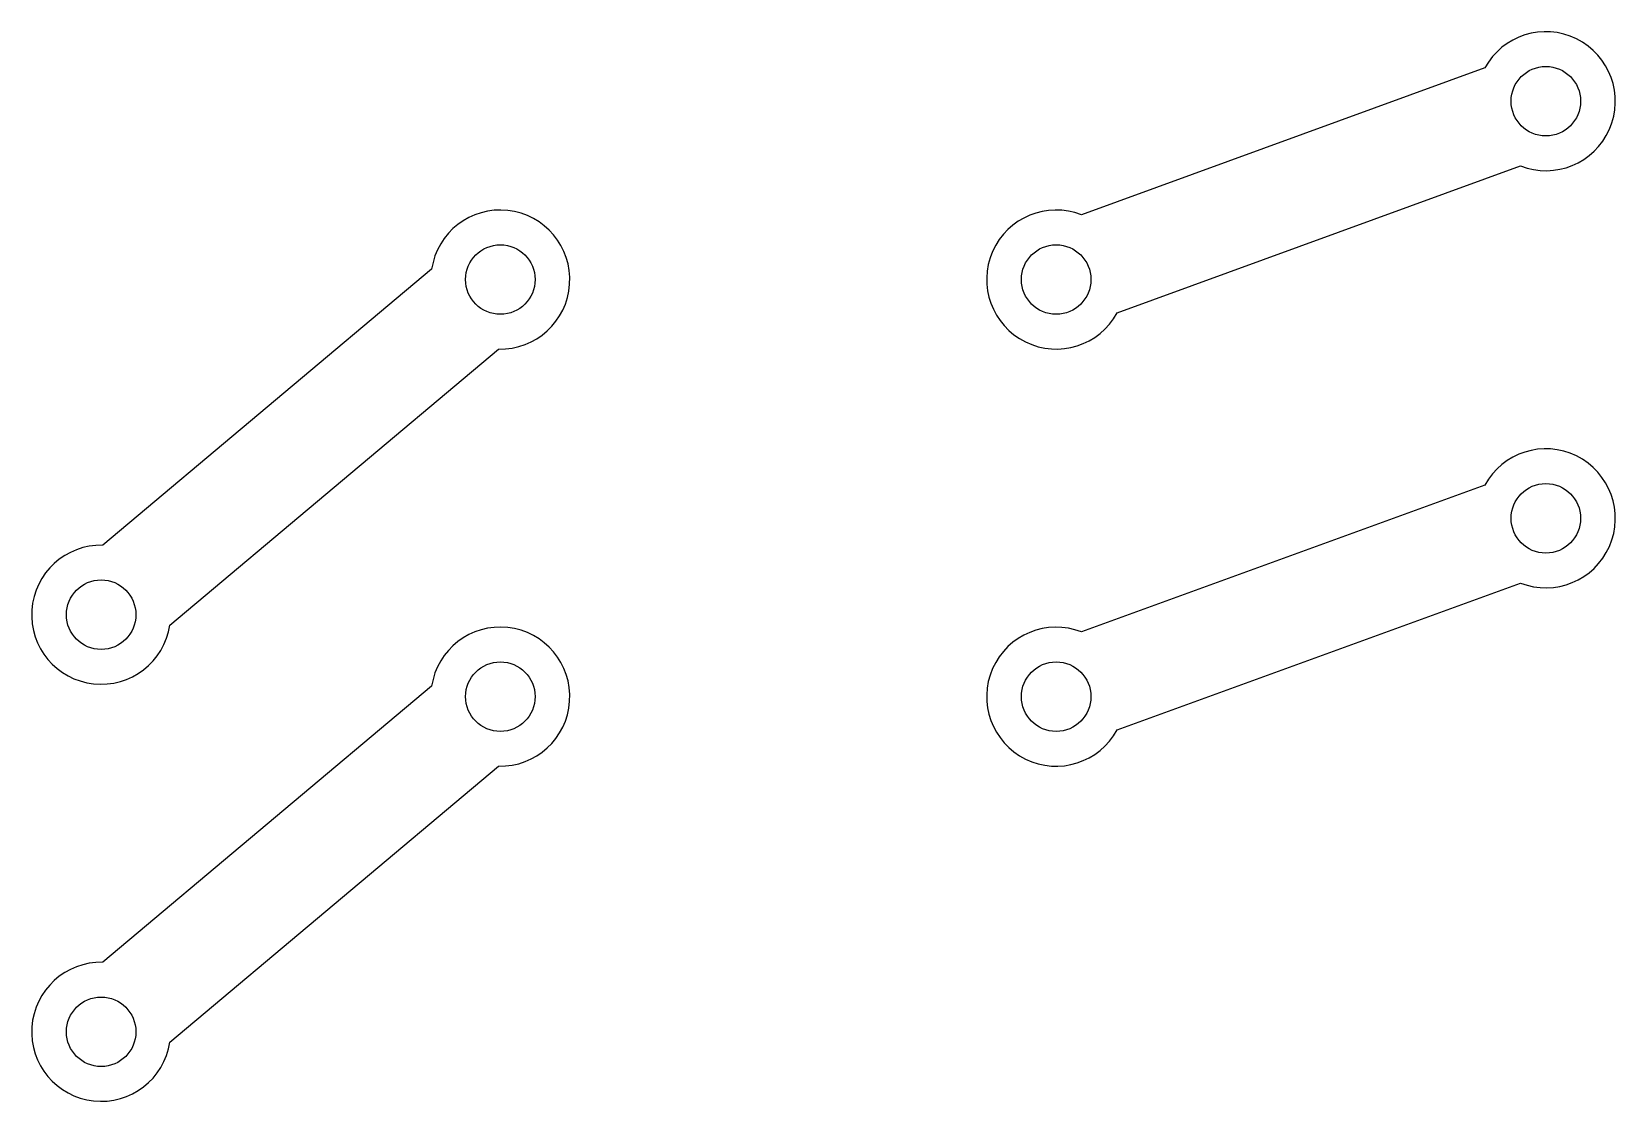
# Model space of a CAD drawing. Header units: metres. Extents: x -215 to 241, y -96 to 211.
import ezdxf

# ---------------------------------------------------------------- set-up
doc = ezdxf.new("R2010")
doc.units = ezdxf.units.M

msp = doc.modelspace()

# ---------------------------------------------------------------- linework, layer by layer
at = {"layer": 'PARAMETRIX'}
for p, q in [((203.3926, 200.8739), (87.3007, 158.6199)), ((97.5613, 130.4291), (213.6532, 172.6831)), ((-99.7756, 142.9874), (-194.4147, 63.5758)), ((-175.131, 40.5945), (-80.492, 120.0061)), ((203.3926, 80.8739), (87.3007, 38.6199)), ((97.5613, 10.4291), (213.6532, 52.6831)), ((-99.7756, 22.9874), (-194.4147, -56.4242)), ((-175.131, -79.4055), (-80.492, 0.0061))]:
    msp.add_line(p, q, dxfattribs=at)
for centre in [(220.9539, 191.303), (-80, 140), (80, 140), (220.9539, 71.303), (-194.9067, 43.5819), (-80, 20), (80, 20), (-194.9067, -76.4181)]:
    msp.add_circle(centre, 10, dxfattribs=at)
for centre, start, end in [((220.9539, 191.303), 248.5904, 151.4096), ((-80, 140), 268.5904, 171.4096), ((80, 140), 68.5904, 331.4096), ((220.9539, 71.303), 248.5904, 151.4096), ((-194.9067, 43.5819), 88.5904, 351.4096), ((-80, 20), 268.5904, 171.4096), ((80, 20), 68.5904, 331.4096), ((-194.9067, -76.4181), 88.5904, 351.4096)]:
    msp.add_arc(centre, 20, start, end, dxfattribs=at)

doc.saveas('drawing.dxf')
